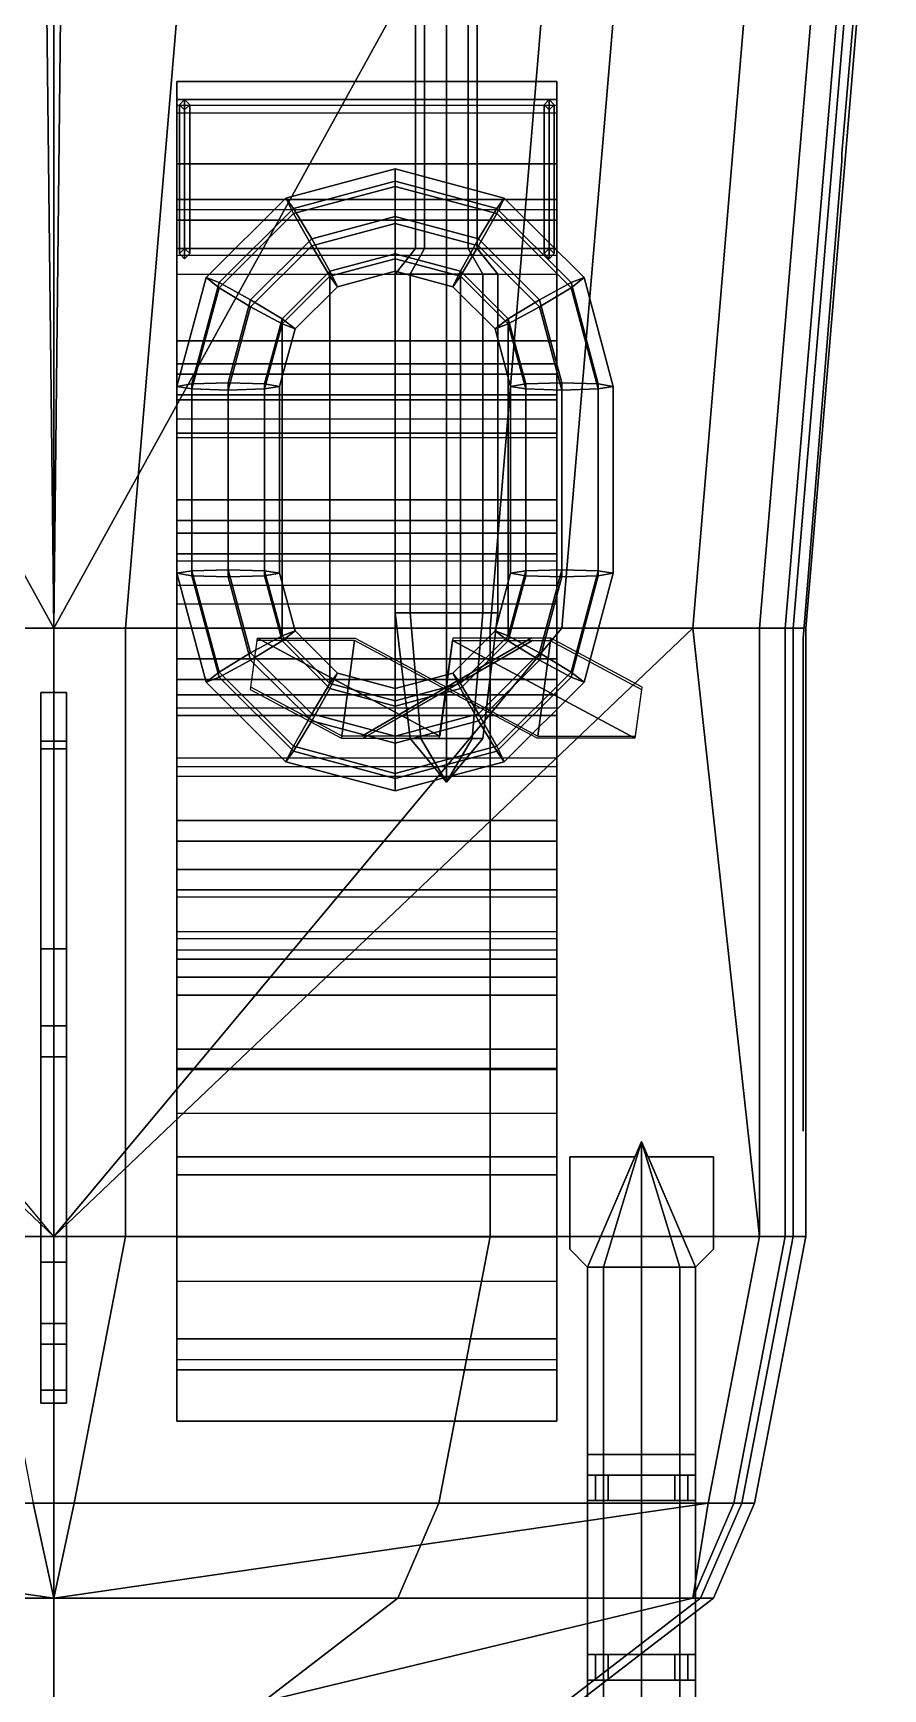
# Model space of a CAD drawing. Header units: millimetres. Extents: x -4.4 to 4.4, y -34.7 to 40.8.
# Drawn here: x -0.08 to 3.23, y -31.44 to -24.99 of the extents above; entities that cross this region are included whole.
import ezdxf

# ---------------------------------------------------------------- set-up
doc = ezdxf.new("R2010")
doc.units = ezdxf.units.MM
for name, color, linetype in [('boats', 1, 'Continuous'), ('prop', 1, 'Continuous'), ('railings', 6, 'Continuous'), ('superstructure', 3, 'Continuous')]:
    doc.layers.add(name, color=color, linetype=linetype)

msp = doc.modelspace()

# ---------------------------------------------------------------- linework, layer by layer
for points in [[(1.41, -18.23, -1.7), (1.4451, -16.61, -1.7849), (1.4451, -25.83, -1.7849), (1.41, -25.83, -1.7)], [(1.4451, -16.61, -1.7849), (1.53, -16.92, -1.82), (1.53, -25.83, -1.82), (1.4451, -25.83, -1.7849)], [(1.53, -16.92, -1.82), (1.6149, -16.61, -1.7849), (1.6149, -25.83, -1.7849), (1.53, -25.83, -1.82)], [(1.6149, -16.61, -1.7849), (1.65, -18.23, -1.7), (1.65, -25.83, -1.7), (1.6149, -25.83, -1.7849)], [(1.4451, -20.51, -1.6151), (1.41, -18.23, -1.7), (1.41, -25.83, -1.7), (1.4451, -25.83, -1.6151)], [(1.65, -18.23, -1.7), (1.6149, -20.51, -1.6151), (1.6149, -25.83, -1.6151), (1.65, -25.83, -1.7)], [(1.53, -21.55, -1.58), (1.4451, -20.51, -1.6151), (1.4451, -25.83, -1.6151), (1.53, -25.83, -1.58)], [(1.6149, -20.51, -1.6151), (1.53, -21.55, -1.58), (1.53, -25.83, -1.58), (1.6149, -25.83, -1.6151)], [(-2.21, -24.57, -1.04), (-1.51, -24.57, -1.17), (0, -27.31, -1.1381), (-1.98, -27.31, -1.04)], [(-1.51, -24.57, -1.17), (-0.03, -24.57, -1.85), (0, -27.31, -1.1381)], [(-0.28, -27.31, 2.2), (0.28, -27.31, 2.2), (0.51, -24.57, 2.2), (-0.51, -24.57, 2.2)], [(-0.03, -24.57, -1.85), (0, -24.57, -1.8622), (0, -27.31, -1.1381)], [(1.98, -27.31, -1.04), (0, -27.31, -1.1381), (1.51, -24.57, -1.17), (2.21, -24.57, -1.04)], [(0, -24.57, -1.8622), (0.03, -24.57, -1.85), (0, -27.31, -1.1381)], [(0.03, -24.57, -1.85), (1.51, -24.57, -1.17), (0, -27.31, -1.1381)], [(0.28, -27.31, 2.2), (1.7, -27.31, 2.14), (1.93, -24.57, 2.14), (0.51, -24.57, 2.2)], [(1.7, -27.31, 2.14), (2.88, -27.31, 2.07), (3.11, -24.57, 2.07), (1.93, -24.57, 2.14)], [(2.49, -27.31, -0.49), (1.98, -27.31, -1.04), (2.21, -24.57, -1.04), (2.72, -24.57, -0.49)], [(2.75, -27.31, 0.01), (2.49, -27.31, -0.49), (2.72, -24.57, -0.49), (2.98, -24.57, 0.01)], [(2.85, -27.31, 0.41), (2.75, -27.31, 0.01), (2.98, -24.57, 0.01), (3.08, -24.57, 0.41)], [(2.93, -27.31, 1.13), (2.85, -27.31, 0.41), (3.08, -24.57, 0.41), (3.16, -24.57, 1.13)], [(2.88, -27.31, 2.07), (2.93, -27.31, 1.13), (3.16, -24.57, 1.13), (3.11, -24.57, 2.07)], [(1.4451, -25.83, -1.6151), (1.41, -25.83, -1.7), (1.33, -25.93, -1.7), (1.3886, -25.93, -1.5586)], [(1.41, -25.83, -1.7), (1.4451, -25.83, -1.7849), (1.3886, -25.93, -1.8414), (1.33, -25.93, -1.7)], [(1.53, -25.83, -1.58), (1.4451, -25.83, -1.6151), (1.3886, -25.93, -1.5586), (1.53, -25.93, -1.5)], [(1.4451, -25.83, -1.7849), (1.53, -25.83, -1.82), (1.53, -25.93, -1.9), (1.3886, -25.93, -1.8414)], [(1.6149, -25.83, -1.6151), (1.53, -25.83, -1.58), (1.53, -25.93, -1.5), (1.6714, -25.93, -1.5586)], [(1.53, -25.83, -1.82), (1.6149, -25.83, -1.7849), (1.6714, -25.93, -1.8414), (1.53, -25.93, -1.9)], [(1.65, -25.83, -1.7), (1.6149, -25.83, -1.6151), (1.6714, -25.93, -1.5586), (1.73, -25.93, -1.7)], [(1.6149, -25.83, -1.7849), (1.65, -25.83, -1.7), (1.73, -25.93, -1.7), (1.6714, -25.93, -1.8414)], [(1.3886, -25.93, -1.5586), (1.33, -25.93, -1.7), (1.33, -27.25, -1.7), (1.3886, -27.25, -1.5586)], [(1.33, -25.93, -1.7), (1.3886, -25.93, -1.8414), (1.3886, -27.25, -1.8414), (1.33, -27.25, -1.7)], [(1.53, -25.93, -1.5), (1.3886, -25.93, -1.5586), (1.3886, -27.25, -1.5586), (1.53, -27.25, -1.5)], [(1.3886, -25.93, -1.8414), (1.53, -25.93, -1.9), (1.53, -27.25, -1.9), (1.3886, -27.25, -1.8414)], [(1.6714, -25.93, -1.5586), (1.53, -25.93, -1.5), (1.53, -27.25, -1.5), (1.6714, -27.25, -1.5586)], [(1.53, -25.93, -1.9), (1.6714, -25.93, -1.8414), (1.6714, -27.25, -1.8414), (1.53, -27.25, -1.9)], [(1.73, -25.93, -1.7), (1.6714, -25.93, -1.5586), (1.6714, -27.25, -1.5586), (1.73, -27.25, -1.7)], [(1.6714, -25.93, -1.8414), (1.73, -25.93, -1.7), (1.73, -27.25, -1.7), (1.6714, -27.25, -1.8414)], [(-2.49, -27.31, -0.49), (0, -29.68, -0.49), (-2.75, -29.68, 0.01)], [(-1.98, -27.31, -1.04), (0, -27.31, -1.1381), (0, -29.68, -0.49)], [(-0.28, -29.68, 2.2), (0.28, -29.68, 2.2), (0.28, -27.31, 2.2), (-0.28, -27.31, 2.2)], [(0, -27.31, -1.1381), (1.98, -27.31, -1.04), (0, -29.68, -0.49)], [(1.98, -27.31, -1.04), (2.49, -27.31, -0.49), (0, -29.68, -0.49)], [(2.75, -29.68, 0.01), (2.75, -29.68, 0.01), (0, -29.68, -0.49), (2.49, -27.31, -0.49)], [(0.28, -29.68, 2.2), (1.7, -29.68, 2.14), (1.7, -27.31, 2.14), (0.28, -27.31, 2.2)], [(1.7, -29.68, 2.14), (2.88, -29.68, 2.07), (2.88, -27.31, 2.07), (1.7, -27.31, 2.14)], [(2.75, -29.68, 0.01), (2.75, -29.68, 0.01), (2.49, -27.31, -0.49), (2.75, -27.31, 0.01)], [(2.85, -29.68, 0.41), (2.75, -29.68, 0.01), (2.75, -27.31, 0.01), (2.85, -27.31, 0.41)], [(2.93, -29.68, 1.13), (2.85, -29.68, 0.41), (2.85, -27.31, 0.41), (2.93, -27.31, 1.13)], [(2.88, -29.68, 2.07), (2.93, -29.68, 1.13), (2.93, -27.31, 1.13), (2.88, -27.31, 2.07)], [(-0.05, -27.78, -1.92), (-0.05, -27.56, -2.99), (-0.05, -27.75, -3.18), (-0.05, -28.86, -1.92)], [(-0.05, -27.75, -3.18), (-0.05, -27.56, -2.99), (0.05, -27.56, -2.99), (0.05, -27.75, -3.18)], [(0.05, -27.78, -1.92), (0.05, -27.56, -2.12), (-0.05, -27.56, -2.12), (-0.05, -27.78, -1.92)], [(-0.05, -27.56, -2.12), (-0.05, -27.56, -2.99), (-0.05, -27.56, -2.99), (-0.05, -27.78, -1.92)], [(0.05, -27.56, -2.12), (0.05, -27.56, -2.99), (-0.05, -27.56, -2.99), (-0.05, -27.56, -2.12)], [(0.05, -27.75, -3.18), (0.05, -27.56, -2.99), (0.05, -27.78, -1.92), (0.05, -28.86, -1.92)], [(0.05, -27.56, -2.99), (0.05, -27.56, -2.99), (0.05, -27.56, -2.12), (0.05, -27.78, -1.92)], [(-0.05, -28.86, -1.92), (-0.05, -27.75, -3.18), (-0.05, -30.02, -3.18), (-0.05, -30.33, -2.84)], [(-0.05, -30.02, -3.18), (-0.05, -27.75, -3.18), (0.05, -27.75, -3.18), (0.05, -30.02, -3.18)], [(0.05, -28.86, -1.92), (0.05, -27.78, -1.92), (-0.05, -27.78, -1.92), (-0.05, -28.86, -1.92)], [(0.05, -30.02, -3.18), (0.05, -27.75, -3.18), (0.05, -28.86, -1.92), (0.05, -30.33, -2.84)], [(-0.05, -28.56, -0.9), (-0.05, -28.56, -1.68), (-0.05, -28.86, -1.68), (-0.05, -28.86, -0.9)], [(0.05, -28.56, -0.9), (0.05, -28.56, -1.68), (-0.05, -28.56, -1.68), (-0.05, -28.56, -0.9)], [(-0.05, -28.86, -1.68), (-0.05, -28.56, -1.68), (0.05, -28.56, -1.68), (0.05, -28.86, -1.68)], [(0.05, -28.98, -0.9), (0.05, -28.56, -0.9), (-0.05, -28.56, -0.9), (-0.05, -28.98, -0.9)], [(0.05, -28.86, -1.68), (0.05, -28.56, -1.68), (0.05, -28.56, -0.9), (0.05, -28.86, -0.9)], [(0.05, -28.86, -1.68), (0.05, -28.86, -1.92), (-0.05, -28.86, -1.92), (-0.05, -28.86, -1.68)], [(-0.05, -28.86, -0.9), (-0.05, -28.86, -1.92), (-0.05, -30.33, -2.84), (-0.05, -30.28, -0.9)], [(0.05, -30.33, -2.84), (0.05, -28.86, -1.92), (0.05, -28.86, -0.9), (0.05, -30.28, -0.9)], [(-0.05, -29.78, -0.65), (-0.05, -28.98, -0.9), (-0.05, -30.28, -0.9), (-0.05, -30.1, -0.65)], [(0.05, -29.78, -0.65), (0.05, -28.98, -0.9), (-0.05, -28.98, -0.9), (-0.05, -29.78, -0.65)], [(0.05, -30.28, -0.9), (0.05, -28.98, -0.9), (0.05, -29.78, -0.65), (0.05, -30.1, -0.65)], [(2.08, -29.8, 2.99), (2.1415, -29.8, 3.1385), (2.29, -29.31, 2.99)], [(2.1415, -29.8, 2.8415), (2.08, -29.8, 2.99), (2.29, -29.31, 2.99)], [(2.1415, -29.8, 3.1385), (2.29, -29.8, 3.2), (2.29, -29.31, 2.99)], [(2.29, -29.8, 2.78), (2.1415, -29.8, 2.8415), (2.29, -29.31, 2.99)], [(2.29, -29.8, 3.2), (2.4385, -29.8, 3.1385), (2.29, -29.31, 2.99)], [(2.4385, -29.8, 3.1385), (2.5, -29.8, 2.99), (2.29, -29.31, 2.99)], [(2.5, -29.8, 2.99), (2.4385, -29.8, 2.8415), (2.29, -29.31, 2.99)], [(2.4385, -29.8, 2.8415), (2.29, -29.8, 2.78), (2.29, -29.31, 2.99)], [(2.08, -29.8, 2.99), (2.2643, -29.37, 2.99), (2.01, -29.37, 2.99), (2.01, -29.73, 2.99)], [(2.01, -29.73, 2.99), (2.01, -29.37, 2.99), (2.2643, -29.37, 2.99), (2.08, -29.8, 2.99)], [(2.29, -29.73, 3.27), (2.29, -29.37, 3.27), (2.29, -29.37, 3.0157), (2.29, -29.8, 3.2)], [(2.29, -29.8, 3.2), (2.29, -29.37, 3.0157), (2.29, -29.37, 3.27), (2.29, -29.73, 3.27)], [(2.29, -29.8, 2.78), (2.29, -29.37, 2.9643), (2.29, -29.37, 2.71), (2.29, -29.73, 2.71)], [(2.29, -29.73, 2.71), (2.29, -29.37, 2.71), (2.29, -29.37, 2.9643), (2.29, -29.8, 2.78)], [(2.5, -29.8, 2.99), (2.3157, -29.37, 2.99), (2.57, -29.37, 2.99), (2.57, -29.73, 2.99)], [(2.57, -29.73, 2.99), (2.57, -29.37, 2.99), (2.3157, -29.37, 2.99), (2.5, -29.8, 2.99)], [(-2.75, -29.68, 0.01), (0, -29.68, -0.49), (0, -30.72, -0.21), (-2.55, -30.72, 0.01)], [(-0.08, -30.72, 2.2), (0.08, -30.72, 2.2), (0.28, -29.68, 2.2), (-0.28, -29.68, 2.2)], [(2.55, -30.72, 0.01), (0, -30.72, -0.21), (0, -29.68, -0.49), (2.75, -29.68, 0.01)], [(0.08, -30.72, 2.2), (1.5, -30.72, 2.14), (1.7, -29.68, 2.14), (0.28, -29.68, 2.2)], [(1.5, -30.72, 2.14), (2.68, -30.72, 2.07), (2.88, -29.68, 2.07), (1.7, -29.68, 2.14)], [(2.65, -30.72, 0.41), (2.55, -30.72, 0.01), (2.75, -29.68, 0.01), (2.85, -29.68, 0.41)], [(2.73, -30.72, 1.13), (2.65, -30.72, 0.41), (2.85, -29.68, 0.41), (2.93, -29.68, 1.13)], [(2.68, -30.72, 2.07), (2.73, -30.72, 1.13), (2.93, -29.68, 1.13), (2.88, -29.68, 2.07)], [(0.05, -30.1, -0.65), (0.05, -29.78, -0.65), (-0.05, -29.78, -0.65), (-0.05, -30.1, -0.65)], [(2.08, -31.53, 2.99), (2.1415, -31.53, 3.1385), (2.1415, -29.8, 3.1385), (2.08, -29.8, 2.99)], [(2.1415, -31.53, 2.8415), (2.08, -31.53, 2.99), (2.08, -29.8, 2.99), (2.1415, -29.8, 2.8415)], [(2.1415, -31.53, 3.1385), (2.29, -31.53, 3.2), (2.29, -29.8, 3.2), (2.1415, -29.8, 3.1385)], [(2.29, -31.53, 2.78), (2.1415, -31.53, 2.8415), (2.1415, -29.8, 2.8415), (2.29, -29.8, 2.78)], [(2.29, -31.53, 3.2), (2.4385, -31.53, 3.1385), (2.4385, -29.8, 3.1385), (2.29, -29.8, 3.2)], [(2.4385, -31.53, 2.8415), (2.29, -31.53, 2.78), (2.29, -29.8, 2.78), (2.4385, -29.8, 2.8415)], [(2.4385, -31.53, 3.1385), (2.5, -31.53, 2.99), (2.5, -29.8, 2.99), (2.4385, -29.8, 3.1385)], [(2.5, -31.53, 2.99), (2.4385, -31.53, 2.8415), (2.4385, -29.8, 2.8415), (2.5, -29.8, 2.99)], [(-0.05, -30.33, -2.84), (-0.05, -30.02, -3.18), (0.05, -30.02, -3.18), (0.05, -30.33, -2.84)], [(-0.05, -30.1, -0.65), (-0.05, -30.28, -0.9), (0.05, -30.28, -0.9), (0.05, -30.1, -0.65)], [(-0.05, -30.28, -0.9), (-0.05, -30.33, -2.84), (0.05, -30.33, -2.84), (0.05, -30.28, -0.9)], [(2.08, -30.53, 2.44), (2.08, -31.31, 2.44), (2.5, -31.31, 2.44), (2.5, -30.53, 2.44)], [(2.5, -31.41, 2.14), (2.08, -31.41, 2.14), (2.08, -30.53, 2.14), (2.5, -30.53, 2.14)], [(2.08, -30.53, 2.14), (2.08, -31.41, 2.14), (2.08, -31.41, 2.44), (2.08, -30.53, 2.44)], [(2.5, -30.53, 2.14), (2.08, -30.53, 2.14), (2.08, -30.53, 2.44), (2.5, -30.53, 2.44)], [(2.5, -30.53, 2.44), (2.5, -31.41, 2.44), (2.5, -31.41, 2.14), (2.5, -30.53, 2.14)], [(2.08, -30.61, 2.44), (2.08, -30.71, 2.44), (2.08, -30.71, 2.9), (2.08, -30.61, 2.9)], [(2.11, -30.71, 2.9), (2.11, -30.61, 2.9), (2.08, -30.61, 2.9), (2.08, -30.71, 2.9)], [(2.16, -30.61, 2.8), (2.29, -30.61, 2.78), (2.29, -30.61, 2.74), (2.08, -30.61, 2.74)], [(2.5, -30.61, 2.44), (2.08, -30.61, 2.44), (2.08, -30.61, 2.74), (2.5, -30.61, 2.74)], [(2.11, -30.61, 2.9), (2.16, -30.61, 2.8), (2.08, -30.61, 2.74), (2.08, -30.61, 2.9)], [(2.16, -30.71, 2.8), (2.16, -30.61, 2.8), (2.11, -30.61, 2.9), (2.11, -30.71, 2.9)], [(2.29, -30.71, 2.78), (2.29, -30.61, 2.78), (2.16, -30.61, 2.8), (2.16, -30.71, 2.8)], [(2.29, -30.61, 2.78), (2.29, -30.71, 2.78), (2.42, -30.71, 2.8), (2.42, -30.61, 2.8)], [(2.5, -30.61, 2.74), (2.29, -30.61, 2.74), (2.29, -30.61, 2.78), (2.42, -30.61, 2.8)], [(2.42, -30.61, 2.8), (2.42, -30.71, 2.8), (2.47, -30.71, 2.9), (2.47, -30.61, 2.9)], [(2.5, -30.61, 2.9), (2.5, -30.61, 2.74), (2.42, -30.61, 2.8), (2.47, -30.61, 2.9)], [(2.47, -30.61, 2.9), (2.47, -30.71, 2.9), (2.5, -30.71, 2.9), (2.5, -30.61, 2.9)], [(2.5, -30.61, 2.9), (2.5, -30.71, 2.9), (2.5, -30.71, 2.44), (2.5, -30.61, 2.44)], [(2.08, -30.71, 2.74), (2.29, -30.71, 2.74), (2.29, -30.71, 2.78), (2.16, -30.71, 2.8)], [(2.5, -30.71, 2.74), (2.08, -30.71, 2.74), (2.08, -30.71, 2.44), (2.5, -30.71, 2.44)], [(2.08, -30.71, 2.9), (2.08, -30.71, 2.74), (2.16, -30.71, 2.8), (2.11, -30.71, 2.9)], [(2.42, -30.71, 2.8), (2.29, -30.71, 2.78), (2.29, -30.71, 2.74), (2.5, -30.71, 2.74)], [(2.47, -30.71, 2.9), (2.42, -30.71, 2.8), (2.5, -30.71, 2.74), (2.5, -30.71, 2.9)], [(-2.49, -31.09, 0.41), (-2.55, -30.72, 0.01), (0, -31.09, 0.01), (0, -31.69, 0.45)], [(-2.55, -30.72, 0.01), (0, -30.72, -0.21), (0, -31.09, 0.01)], [(-0.08, -30.72, 2.2), (-1.5, -30.72, 2.14), (-1.34, -31.09, 2.14), (0, -31.09, 2.1966)], [(0, -31.09, 2.1966), (0, -31.09, 2.1966), (0.08, -30.72, 2.2), (-0.08, -30.72, 2.2)], [(0, -31.09, 2.1966), (1.34, -31.09, 2.14), (1.5, -30.72, 2.14), (0.08, -30.72, 2.2)], [(0, -31.69, 0.45), (0, -31.09, 0.01), (2.55, -30.72, 0.01), (2.49, -31.09, 0.41)], [(0, -30.72, -0.21), (2.55, -30.72, 0.01), (0, -31.09, 0.01)], [(1.34, -31.09, 2.14), (2.52, -31.09, 2.07), (2.68, -30.72, 2.07), (1.5, -30.72, 2.14)], [(2.57, -31.09, 1.13), (2.49, -31.09, 0.41), (2.65, -30.72, 0.41), (2.73, -30.72, 1.13)], [(2.49, -31.09, 0.41), (2.49, -31.09, 0.41), (2.55, -30.72, 0.01), (2.65, -30.72, 0.41)], [(2.52, -31.09, 2.07), (2.57, -31.09, 1.13), (2.73, -30.72, 1.13), (2.68, -30.72, 2.07)], [(-2.57, -31.09, 1.13), (-2.49, -31.09, 0.41), (0, -31.69, 0.45), (-1.79, -31.69, 1.17)], [(0, -31.09, 2.1966), (-1.34, -31.09, 2.14), (-0.56, -31.69, 2.18), (0, -31.69, 2.2037)], [(0, -31.69, 2.2037), (0.56, -31.69, 2.18), (1.34, -31.09, 2.14), (0, -31.09, 2.1966)], [(1.79, -31.69, 1.17), (0, -31.69, 0.45), (2.49, -31.09, 0.41), (2.57, -31.09, 1.13)], [(0.56, -31.69, 2.18), (1.74, -31.69, 2.11), (2.52, -31.09, 2.07), (1.34, -31.09, 2.14)], [(1.74, -31.69, 2.11), (1.79, -31.69, 1.17), (2.57, -31.09, 1.13), (2.52, -31.09, 2.07)], [(2.08, -31.31, 2.44), (2.08, -31.41, 2.44), (2.08, -31.41, 2.9), (2.08, -31.31, 2.9)], [(2.11, -31.41, 2.9), (2.11, -31.31, 2.9), (2.08, -31.31, 2.9), (2.08, -31.41, 2.9)], [(2.16, -31.31, 2.8), (2.29, -31.31, 2.78), (2.29, -31.31, 2.74), (2.08, -31.31, 2.74)], [(2.5, -31.31, 2.44), (2.08, -31.31, 2.44), (2.08, -31.31, 2.74), (2.5, -31.31, 2.74)], [(2.11, -31.31, 2.9), (2.16, -31.31, 2.8), (2.08, -31.31, 2.74), (2.08, -31.31, 2.9)], [(2.16, -31.41, 2.8), (2.16, -31.31, 2.8), (2.11, -31.31, 2.9), (2.11, -31.41, 2.9)], [(2.29, -31.41, 2.78), (2.29, -31.31, 2.78), (2.16, -31.31, 2.8), (2.16, -31.41, 2.8)], [(2.5, -31.31, 2.74), (2.29, -31.31, 2.74), (2.29, -31.31, 2.78), (2.42, -31.31, 2.8)], [(2.29, -31.31, 2.78), (2.29, -31.41, 2.78), (2.42, -31.41, 2.8), (2.42, -31.31, 2.8)], [(2.5, -31.31, 2.9), (2.5, -31.31, 2.74), (2.42, -31.31, 2.8), (2.47, -31.31, 2.9)], [(2.42, -31.31, 2.8), (2.42, -31.41, 2.8), (2.47, -31.41, 2.9), (2.47, -31.31, 2.9)], [(2.47, -31.31, 2.9), (2.47, -31.41, 2.9), (2.5, -31.41, 2.9), (2.5, -31.31, 2.9)], [(2.5, -31.31, 2.9), (2.5, -31.41, 2.9), (2.5, -31.41, 2.44), (2.5, -31.31, 2.44)], [(2.08, -31.41, 2.74), (2.29, -31.41, 2.74), (2.29, -31.41, 2.78), (2.16, -31.41, 2.8)], [(2.5, -31.41, 2.74), (2.08, -31.41, 2.74), (2.08, -31.41, 2.44), (2.5, -31.41, 2.44)], [(2.5, -31.41, 2.44), (2.08, -31.41, 2.44), (2.08, -31.41, 2.14), (2.5, -31.41, 2.14)], [(2.08, -31.41, 2.9), (2.08, -31.41, 2.74), (2.16, -31.41, 2.8), (2.11, -31.41, 2.9)], [(2.42, -31.41, 2.8), (2.29, -31.41, 2.78), (2.29, -31.41, 2.74), (2.5, -31.41, 2.74)], [(2.47, -31.41, 2.9), (2.42, -31.41, 2.8), (2.5, -31.41, 2.74), (2.5, -31.41, 2.9)]]:
    msp.add_3dface(points)
at = {"layer": 'boats'}
for points in [[(0.905, -25.6336, 4.5821), (0.9343, -25.6941, 4.7196), (1.33, -25.5883, 4.727), (1.33, -25.52, 4.59)], [(0.9343, -25.6743, 4.4374), (0.905, -25.6336, 4.5821), (1.33, -25.52, 4.59), (1.33, -25.5686, 4.4448)], [(1.33, -25.52, 4.59), (1.33, -25.5883, 4.727), (1.7257, -25.6941, 4.7196), (1.755, -25.6336, 4.5821)], [(1.33, -25.5686, 4.4448), (1.33, -25.52, 4.59), (1.755, -25.6336, 4.5821), (1.7257, -25.6743, 4.4374)], [(1.005, -25.7924, 4.3705), (0.9343, -25.6743, 4.4374), (1.33, -25.5686, 4.4448), (1.33, -25.7056, 4.3765)], [(0.9343, -25.6941, 4.7196), (1.005, -25.8203, 4.7695), (1.33, -25.7335, 4.7756), (1.33, -25.5883, 4.727)], [(1.33, -25.7056, 4.3765), (1.33, -25.5686, 4.4448), (1.7257, -25.6743, 4.4374), (1.655, -25.7924, 4.3705)], [(1.33, -25.5883, 4.727), (1.33, -25.7335, 4.7756), (1.655, -25.8203, 4.7695), (1.7257, -25.6941, 4.7196)], [(0.6446, -25.9633, 4.4172), (0.5939, -25.944, 4.5604), (0.905, -25.6336, 4.5821), (0.9343, -25.6743, 4.4374)], [(0.5939, -25.944, 4.5604), (0.6446, -25.983, 4.6994), (0.9343, -25.6941, 4.7196), (0.905, -25.6336, 4.5821)], [(0.7671, -26.0298, 4.3539), (0.6446, -25.9633, 4.4172), (0.9343, -25.6743, 4.4374), (1.005, -25.7924, 4.3705)], [(1.655, -25.7924, 4.3705), (1.7257, -25.6743, 4.4374), (2.0154, -25.9633, 4.4172), (1.8929, -26.0298, 4.3539)], [(1.755, -25.6336, 4.5821), (1.7257, -25.6941, 4.7196), (2.0154, -25.983, 4.6994), (2.0661, -25.944, 4.5604)], [(1.7257, -25.6743, 4.4374), (1.755, -25.6336, 4.5821), (2.0661, -25.944, 4.5604), (2.0154, -25.9633, 4.4172)], [(0.6446, -25.983, 4.6994), (0.7671, -26.0577, 4.7529), (1.005, -25.8203, 4.7695), (0.9343, -25.6941, 4.7196)], [(1.0757, -25.9187, 4.4204), (1.005, -25.7924, 4.3705), (1.33, -25.7056, 4.3765), (1.33, -25.8507, 4.4251)], [(1.005, -25.8203, 4.7695), (1.0757, -25.9384, 4.7025), (1.33, -25.8705, 4.7073), (1.33, -25.7335, 4.7756)], [(1.33, -25.8507, 4.4251), (1.33, -25.7056, 4.3765), (1.655, -25.7924, 4.3705), (1.5843, -25.9187, 4.4204)], [(1.33, -25.7335, 4.7756), (1.33, -25.8705, 4.7073), (1.5843, -25.9384, 4.7025), (1.655, -25.8203, 4.7695)], [(1.7257, -25.6941, 4.7196), (1.655, -25.8203, 4.7695), (1.8929, -26.0577, 4.7529), (2.0154, -25.983, 4.6994)], [(0.8896, -26.1044, 4.4074), (0.7671, -26.0298, 4.3539), (1.005, -25.7924, 4.3705), (1.0757, -25.9187, 4.4204)], [(1.5843, -25.9187, 4.4204), (1.655, -25.7924, 4.3705), (1.8929, -26.0298, 4.3539), (1.7704, -26.1044, 4.4074)], [(0.7671, -26.0577, 4.7529), (0.8896, -26.1241, 4.6895), (1.0757, -25.9384, 4.7025), (1.005, -25.8203, 4.7695)], [(1.105, -25.9792, 4.5579), (1.0757, -25.9187, 4.4204), (1.33, -25.8507, 4.4251), (1.33, -25.919, 4.5621)], [(1.33, -25.8507, 4.4251), (1.0757, -25.9187, 4.4204), (1.0757, -27.5257, 4.308), (1.33, -27.5936, 4.3032)], [(1.0757, -25.9384, 4.7025), (1.105, -25.9792, 4.5579), (1.33, -25.919, 4.5621), (1.33, -25.8705, 4.7073)], [(1.33, -25.919, 4.5621), (1.33, -25.8507, 4.4251), (1.5843, -25.9187, 4.4204), (1.555, -25.9792, 4.5579)], [(1.5843, -25.9187, 4.4204), (1.33, -25.8507, 4.4251), (1.33, -27.5936, 4.3032), (1.5843, -27.5257, 4.308)], [(1.33, -25.8705, 4.7073), (1.33, -25.919, 4.5621), (1.555, -25.9792, 4.5579), (1.5843, -25.9384, 4.7025)], [(1.655, -25.8203, 4.7695), (1.5843, -25.9384, 4.7025), (1.7704, -26.1241, 4.6895), (1.8929, -26.0577, 4.7529)], [(0.9403, -26.1435, 4.5464), (0.8896, -26.1044, 4.4074), (1.0757, -25.9187, 4.4204), (1.105, -25.9792, 4.5579)], [(1.0757, -25.9187, 4.4204), (0.8896, -26.1044, 4.4074), (0.8896, -27.34, 4.321), (1.0757, -27.5257, 4.308)], [(0.8896, -26.1241, 4.6895), (0.9403, -26.1435, 4.5464), (1.105, -25.9792, 4.5579), (1.0757, -25.9384, 4.7025)], [(1.555, -25.9792, 4.5579), (1.5843, -25.9187, 4.4204), (1.7704, -26.1044, 4.4074), (1.7197, -26.1435, 4.5464)], [(1.5843, -25.9384, 4.7025), (1.555, -25.9792, 4.5579), (1.7197, -26.1435, 4.5464), (1.7704, -26.1241, 4.6895)], [(1.7704, -26.1044, 4.4074), (1.5843, -25.9187, 4.4204), (1.5843, -27.5257, 4.308), (1.7704, -27.34, 4.321)], [(0.5386, -26.3581, 4.3896), (0.48, -26.3679, 4.5307), (0.5939, -25.944, 4.5604), (0.6446, -25.9633, 4.4172)], [(0.48, -26.3679, 4.5307), (0.5386, -26.3778, 4.6718), (0.6446, -25.983, 4.6994), (0.5939, -25.944, 4.5604)], [(0.68, -26.354, 4.3312), (0.5386, -26.3581, 4.3896), (0.6446, -25.9633, 4.4172), (0.7671, -26.0298, 4.3539)], [(0.5386, -26.3778, 4.6718), (0.68, -26.3819, 4.7302), (0.7671, -26.0577, 4.7529), (0.6446, -25.983, 4.6994)], [(1.8929, -26.0298, 4.3539), (2.0154, -25.9633, 4.4172), (2.1214, -26.3581, 4.3896), (1.98, -26.354, 4.3312)], [(2.0154, -25.983, 4.6994), (1.8929, -26.0577, 4.7529), (1.98, -26.3819, 4.7302), (2.1214, -26.3778, 4.6718)], [(2.0661, -25.944, 4.5604), (2.0154, -25.983, 4.6994), (2.1214, -26.3778, 4.6718), (2.18, -26.3679, 4.5307)], [(2.0154, -25.9633, 4.4172), (2.0661, -25.944, 4.5604), (2.18, -26.3679, 4.5307), (2.1214, -26.3581, 4.3896)], [(0.8214, -26.3581, 4.3896), (0.68, -26.354, 4.3312), (0.7671, -26.0298, 4.3539), (0.8896, -26.1044, 4.4074)], [(0.68, -26.3819, 4.7302), (0.8214, -26.3778, 4.6718), (0.8896, -26.1241, 4.6895), (0.7671, -26.0577, 4.7529)], [(1.7704, -26.1044, 4.4074), (1.8929, -26.0298, 4.3539), (1.98, -26.354, 4.3312), (1.8386, -26.3581, 4.3896)], [(1.8929, -26.0577, 4.7529), (1.7704, -26.1241, 4.6895), (1.8386, -26.3778, 4.6718), (1.98, -26.3819, 4.7302)], [(0.88, -26.3679, 4.5307), (0.8214, -26.3581, 4.3896), (0.8896, -26.1044, 4.4074), (0.9403, -26.1435, 4.5464)], [(0.8896, -26.1044, 4.4074), (0.8214, -26.3581, 4.3896), (0.8214, -27.0863, 4.3387), (0.8896, -27.34, 4.321)], [(0.8214, -26.3778, 4.6718), (0.88, -26.3679, 4.5307), (0.9403, -26.1435, 4.5464), (0.8896, -26.1241, 4.6895)], [(1.7197, -26.1435, 4.5464), (1.7704, -26.1044, 4.4074), (1.8386, -26.3581, 4.3896), (1.78, -26.3679, 4.5307)], [(1.7704, -26.1241, 4.6895), (1.7197, -26.1435, 4.5464), (1.78, -26.3679, 4.5307), (1.8386, -26.3778, 4.6718)], [(1.8386, -26.3581, 4.3896), (1.7704, -26.1044, 4.4074), (1.7704, -27.34, 4.321), (1.8386, -27.0863, 4.3387)], [(0.48, -26.3679, 4.5307), (0.5386, -26.3581, 4.3896), (0.5386, -27.0863, 4.3387), (0.48, -27.0962, 4.4798)], [(0.5386, -26.3778, 4.6718), (0.48, -26.3679, 4.5307), (0.48, -27.0962, 4.4798), (0.5386, -27.106, 4.6209)], [(0.5386, -26.3581, 4.3896), (0.68, -26.354, 4.3312), (0.68, -27.0822, 4.2803), (0.5386, -27.0863, 4.3387)], [(0.68, -26.3819, 4.7302), (0.5386, -26.3778, 4.6718), (0.5386, -27.106, 4.6209), (0.68, -27.1101, 4.6793)], [(0.68, -26.354, 4.3312), (0.8214, -26.3581, 4.3896), (0.8214, -27.0863, 4.3387), (0.68, -27.0822, 4.2803)], [(0.8214, -26.3778, 4.6718), (0.68, -26.3819, 4.7302), (0.68, -27.1101, 4.6793), (0.8214, -27.106, 4.6209)], [(0.8214, -26.3581, 4.3896), (0.88, -26.3679, 4.5307), (0.88, -27.0962, 4.4798), (0.8214, -27.0863, 4.3387)], [(0.88, -26.3679, 4.5307), (0.8214, -26.3778, 4.6718), (0.8214, -27.106, 4.6209), (0.88, -27.0962, 4.4798)], [(1.78, -26.3679, 4.5307), (1.8386, -26.3581, 4.3896), (1.8386, -27.0863, 4.3387), (1.78, -27.0962, 4.4798)], [(1.8386, -26.3778, 4.6718), (1.78, -26.3679, 4.5307), (1.78, -27.0962, 4.4798), (1.8386, -27.106, 4.6209)], [(1.8386, -26.3581, 4.3896), (1.98, -26.354, 4.3312), (1.98, -27.0822, 4.2803), (1.8386, -27.0863, 4.3387)], [(1.98, -26.3819, 4.7302), (1.8386, -26.3778, 4.6718), (1.8386, -27.106, 4.6209), (1.98, -27.1101, 4.6793)], [(1.98, -26.354, 4.3312), (2.1214, -26.3581, 4.3896), (2.1214, -27.0863, 4.3387), (1.98, -27.0822, 4.2803)], [(2.1214, -26.3778, 4.6718), (1.98, -26.3819, 4.7302), (1.98, -27.1101, 4.6793), (2.1214, -27.106, 4.6209)], [(2.1214, -26.3581, 4.3896), (2.18, -26.3679, 4.5307), (2.18, -27.0962, 4.4798), (2.1214, -27.0863, 4.3387)], [(2.18, -26.3679, 4.5307), (2.1214, -26.3778, 4.6718), (2.1214, -27.106, 4.6209), (2.18, -27.0962, 4.4798)], [(0.6446, -27.481, 4.3111), (0.5939, -27.5201, 4.4501), (0.48, -27.0962, 4.4798), (0.5386, -27.0863, 4.3387)], [(0.5939, -27.5201, 4.4501), (0.6446, -27.5008, 4.5933), (0.5386, -27.106, 4.6209), (0.48, -27.0962, 4.4798)], [(0.7671, -27.4064, 4.2576), (0.6446, -27.481, 4.3111), (0.5386, -27.0863, 4.3387), (0.68, -27.0822, 4.2803)], [(0.8896, -27.34, 4.321), (0.7671, -27.4064, 4.2576), (0.68, -27.0822, 4.2803), (0.8214, -27.0863, 4.3387)], [(0.9403, -27.3206, 4.4641), (0.8896, -27.34, 4.321), (0.8214, -27.0863, 4.3387), (0.88, -27.0962, 4.4798)], [(0.8896, -27.3597, 4.6031), (0.9403, -27.3206, 4.4641), (0.88, -27.0962, 4.4798), (0.8214, -27.106, 4.6209)], [(1.78, -27.0962, 4.4798), (1.8386, -27.0863, 4.3387), (1.7704, -27.34, 4.321), (1.7197, -27.3206, 4.4641)], [(1.8386, -27.106, 4.6209), (1.78, -27.0962, 4.4798), (1.7197, -27.3206, 4.4641), (1.7704, -27.3597, 4.6031)], [(1.8386, -27.0863, 4.3387), (1.98, -27.0822, 4.2803), (1.8929, -27.4064, 4.2576), (1.7704, -27.34, 4.321)], [(1.98, -27.0822, 4.2803), (2.1214, -27.0863, 4.3387), (2.0154, -27.481, 4.3111), (1.8929, -27.4064, 4.2576)], [(2.1214, -27.0863, 4.3387), (2.18, -27.0962, 4.4798), (2.0661, -27.5201, 4.4501), (2.0154, -27.481, 4.3111)], [(2.18, -27.0962, 4.4798), (2.1214, -27.106, 4.6209), (2.0154, -27.5008, 4.5933), (2.0661, -27.5201, 4.4501)], [(0.6446, -27.5008, 4.5933), (0.7671, -27.4343, 4.6566), (0.68, -27.1101, 4.6793), (0.5386, -27.106, 4.6209)], [(0.7671, -27.4343, 4.6566), (0.8896, -27.3597, 4.6031), (0.8214, -27.106, 4.6209), (0.68, -27.1101, 4.6793)], [(1.98, -27.1101, 4.6793), (1.8386, -27.106, 4.6209), (1.7704, -27.3597, 4.6031), (1.8929, -27.4343, 4.6566)], [(2.1214, -27.106, 4.6209), (1.98, -27.1101, 4.6793), (1.8929, -27.4343, 4.6566), (2.0154, -27.5008, 4.5933)], [(1.0757, -27.5257, 4.308), (1.005, -27.6437, 4.241), (0.7671, -27.4064, 4.2576), (0.8896, -27.34, 4.321)], [(1.0757, -27.5454, 4.5901), (1.105, -27.4849, 4.4526), (0.9403, -27.3206, 4.4641), (0.8896, -27.3597, 4.6031)], [(1.105, -27.4849, 4.4526), (1.0757, -27.5257, 4.308), (0.8896, -27.34, 4.321), (0.9403, -27.3206, 4.4641)], [(1.7704, -27.3597, 4.6031), (1.7197, -27.3206, 4.4641), (1.555, -27.4849, 4.4526), (1.5843, -27.5454, 4.5901)], [(1.7197, -27.3206, 4.4641), (1.7704, -27.34, 4.321), (1.5843, -27.5257, 4.308), (1.555, -27.4849, 4.4526)], [(1.7704, -27.34, 4.321), (1.8929, -27.4064, 4.2576), (1.655, -27.6437, 4.241), (1.5843, -27.5257, 4.308)], [(1.005, -27.6437, 4.241), (0.9343, -27.77, 4.2909), (0.6446, -27.481, 4.3111), (0.7671, -27.4064, 4.2576)], [(1.005, -27.6716, 4.64), (1.0757, -27.5454, 4.5901), (0.8896, -27.3597, 4.6031), (0.7671, -27.4343, 4.6566)], [(1.8929, -27.4343, 4.6566), (1.7704, -27.3597, 4.6031), (1.5843, -27.5454, 4.5901), (1.655, -27.6716, 4.64)], [(1.8929, -27.4064, 4.2576), (2.0154, -27.481, 4.3111), (1.7257, -27.77, 4.2909), (1.655, -27.6437, 4.241)], [(0.9343, -27.77, 4.2909), (0.905, -27.8305, 4.4284), (0.5939, -27.5201, 4.4501), (0.6446, -27.481, 4.3111)], [(0.9343, -27.7897, 4.5731), (1.005, -27.6716, 4.64), (0.7671, -27.4343, 4.6566), (0.6446, -27.5008, 4.5933)], [(1.33, -27.6134, 4.5854), (1.33, -27.5451, 4.4484), (1.105, -27.4849, 4.4526), (1.0757, -27.5454, 4.5901)], [(1.33, -27.5451, 4.4484), (1.33, -27.5936, 4.3032), (1.0757, -27.5257, 4.308), (1.105, -27.4849, 4.4526)], [(1.5843, -27.5454, 4.5901), (1.555, -27.4849, 4.4526), (1.33, -27.5451, 4.4484), (1.33, -27.6134, 4.5854)], [(1.555, -27.4849, 4.4526), (1.5843, -27.5257, 4.308), (1.33, -27.5936, 4.3032), (1.33, -27.5451, 4.4484)], [(2.0154, -27.5008, 4.5933), (1.8929, -27.4343, 4.6566), (1.655, -27.6716, 4.64), (1.7257, -27.7897, 4.5731)], [(2.0154, -27.481, 4.3111), (2.0661, -27.5201, 4.4501), (1.755, -27.8305, 4.4284), (1.7257, -27.77, 4.2909)], [(0.905, -27.8305, 4.4284), (0.9343, -27.7897, 4.5731), (0.6446, -27.5008, 4.5933), (0.5939, -27.5201, 4.4501)], [(1.33, -27.5936, 4.3032), (1.33, -27.7306, 4.2349), (1.005, -27.6437, 4.241), (1.0757, -27.5257, 4.308)], [(1.33, -27.7585, 4.634), (1.33, -27.6134, 4.5854), (1.0757, -27.5454, 4.5901), (1.005, -27.6716, 4.64)], [(1.5843, -27.5257, 4.308), (1.655, -27.6437, 4.241), (1.33, -27.7306, 4.2349), (1.33, -27.5936, 4.3032)], [(1.655, -27.6716, 4.64), (1.5843, -27.5454, 4.5901), (1.33, -27.6134, 4.5854), (1.33, -27.7585, 4.634)], [(2.0661, -27.5201, 4.4501), (2.0154, -27.5008, 4.5933), (1.7257, -27.7897, 4.5731), (1.755, -27.8305, 4.4284)], [(1.33, -27.7306, 4.2349), (1.33, -27.8758, 4.2835), (0.9343, -27.77, 4.2909), (1.005, -27.6437, 4.241)], [(1.33, -27.8955, 4.5657), (1.33, -27.7585, 4.634), (1.005, -27.6716, 4.64), (0.9343, -27.7897, 4.5731)], [(1.655, -27.6437, 4.241), (1.7257, -27.77, 4.2909), (1.33, -27.8758, 4.2835), (1.33, -27.7306, 4.2349)], [(1.7257, -27.7897, 4.5731), (1.655, -27.6716, 4.64), (1.33, -27.7585, 4.634), (1.33, -27.8955, 4.5657)], [(1.33, -27.8758, 4.2835), (1.33, -27.9441, 4.4205), (0.905, -27.8305, 4.4284), (0.9343, -27.77, 4.2909)], [(1.33, -27.9441, 4.4205), (1.33, -27.8955, 4.5657), (0.9343, -27.7897, 4.5731), (0.905, -27.8305, 4.4284)], [(1.7257, -27.77, 4.2909), (1.755, -27.8305, 4.4284), (1.33, -27.9441, 4.4205), (1.33, -27.8758, 4.2835)], [(1.755, -27.8305, 4.4284), (1.7257, -27.7897, 4.5731), (1.33, -27.8955, 4.5657), (1.33, -27.9441, 4.4205)]]:
    msp.add_3dface(points, dxfattribs=at)
at = {"layer": 'prop'}
for points in [[(1.43, -27.74, -1.6), (1.3886, -27.25, -1.5586), (1.33, -27.25, -1.7), (1.3886, -27.74, -1.7)], [(1.3886, -27.74, -1.7), (1.33, -27.25, -1.7), (1.3886, -27.25, -1.8414), (1.43, -27.74, -1.8)], [(1.53, -27.74, -1.5586), (1.53, -27.25, -1.5), (1.3886, -27.25, -1.5586), (1.43, -27.74, -1.6)], [(1.43, -27.74, -1.8), (1.3886, -27.25, -1.8414), (1.53, -27.25, -1.9), (1.53, -27.74, -1.8414)], [(1.63, -27.74, -1.6), (1.6714, -27.25, -1.5586), (1.53, -27.25, -1.5), (1.53, -27.74, -1.5586)], [(1.53, -27.74, -1.8414), (1.53, -27.25, -1.9), (1.6714, -27.25, -1.8414), (1.63, -27.74, -1.8)], [(1.6714, -27.74, -1.7), (1.73, -27.25, -1.7), (1.6714, -27.25, -1.5586), (1.63, -27.74, -1.6)], [(1.63, -27.74, -1.8), (1.6714, -27.25, -1.8414), (1.73, -27.25, -1.7), (1.6714, -27.74, -1.7)], [(1.1209, -27.7392, -2.3115), (1.172, -27.3581, -1.5199), (0.7909, -27.3581, -1.7399), (0.7654, -27.5487, -2.1357)], [(0.7934, -27.3495, -1.7442), (1.5045, -27.7305, -2.0958), (1.1234, -27.7305, -2.3158), (0.7679, -27.54, -2.14)], [(1.1745, -27.3495, -1.5242), (1.53, -27.54, -1.7), (1.5045, -27.7305, -2.0958), (0.7934, -27.3495, -1.7442)], [(1.502, -27.7392, -2.0915), (1.5275, -27.5487, -1.6957), (1.172, -27.3581, -1.5199), (1.1209, -27.7392, -2.3115)], [(1.86, -27.3495, -1.48), (1.53, -27.54, -1.7), (1.2, -27.7305, -1.48), (1.86, -27.3495, -1.04)], [(1.86, -27.3495, -1.04), (1.2, -27.7305, -1.48), (1.2, -27.7305, -1.04), (1.53, -27.54, -0.82)], [(1.205, -27.7392, -1.48), (1.535, -27.5487, -1.7), (1.865, -27.3581, -1.48), (1.205, -27.7392, -1.04)], [(1.205, -27.7392, -1.04), (1.865, -27.3581, -1.48), (1.865, -27.3581, -1.04), (1.535, -27.5487, -0.82)], [(1.883, -27.7392, -1.5285), (1.5275, -27.5487, -1.7043), (1.553, -27.3581, -2.1001), (2.2641, -27.7392, -1.7485)], [(1.5555, -27.3495, -2.0958), (1.53, -27.54, -1.7), (1.8855, -27.7305, -1.5242), (1.9366, -27.3495, -2.3158)], [(2.2641, -27.7392, -1.7485), (1.553, -27.3581, -2.1001), (1.9341, -27.3581, -2.3201), (2.2896, -27.5487, -2.1443)], [(1.9366, -27.3495, -2.3158), (1.8855, -27.7305, -1.5242), (2.2666, -27.7305, -1.7442), (2.2921, -27.54, -2.14)], [(1.53, -27.91, -1.7), (1.43, -27.74, -1.6), (1.3886, -27.74, -1.7), (1.53, -27.91, -1.7)], [(1.53, -27.91, -1.7), (1.3886, -27.74, -1.7), (1.43, -27.74, -1.8), (1.53, -27.91, -1.7)], [(1.53, -27.91, -1.7), (1.53, -27.74, -1.5586), (1.43, -27.74, -1.6), (1.53, -27.91, -1.7)], [(1.53, -27.91, -1.7), (1.43, -27.74, -1.8), (1.53, -27.74, -1.8414), (1.53, -27.91, -1.7)], [(1.53, -27.91, -1.7), (1.63, -27.74, -1.6), (1.53, -27.74, -1.5586), (1.53, -27.91, -1.7)], [(1.53, -27.91, -1.7), (1.6714, -27.74, -1.7), (1.63, -27.74, -1.6), (1.53, -27.91, -1.7)], [(1.53, -27.91, -1.7), (1.63, -27.74, -1.8), (1.6714, -27.74, -1.7), (1.53, -27.91, -1.7)], [(1.53, -27.91, -1.7), (1.53, -27.74, -1.8414), (1.63, -27.74, -1.8), (1.53, -27.91, -1.7)]]:
    msp.add_3dface(points, dxfattribs=at)
at = {"layer": 'railings'}
for points in [[(3.23, -23.6, 2.69), (3.23, -23.6, 2.72), (3.07, -25.46, 2.72), (3.07, -25.46, 2.69)], [(3.07, -25.46, 2.69), (3.07, -25.46, 2.72), (3.23, -23.6, 2.72), (3.23, -23.6, 2.69)], [(3.07, -25.46, 3.04), (3.07, -25.46, 3.07), (3.23, -23.6, 3.07), (3.23, -23.6, 3.04)], [(3.23, -23.6, 3.04), (3.23, -23.6, 3.07), (3.07, -25.46, 3.07), (3.07, -25.46, 3.04)], [(3.07, -25.49, 3.07), (3.07, -25.46, 3.07), (3.07, -25.46, 2.07), (3.07, -25.49, 2.07)], [(3.07, -25.49, 2.07), (3.07, -25.46, 2.07), (3.07, -25.46, 3.07), (3.07, -25.49, 3.07)], [(2.92, -27.35, 2.69), (2.92, -27.35, 2.72), (3.07, -25.49, 2.72), (3.07, -25.49, 2.69)], [(3.07, -25.49, 2.69), (3.07, -25.49, 2.72), (2.92, -27.35, 2.72), (2.92, -27.35, 2.69)], [(3.07, -25.49, 3.04), (3.07, -25.49, 3.07), (2.92, -27.35, 3.07), (2.92, -27.35, 3.04)], [(2.92, -27.35, 3.04), (2.92, -27.35, 3.07), (3.07, -25.49, 3.07), (3.07, -25.49, 3.04)], [(2.92, -27.38, 2.07), (2.92, -27.35, 2.07), (2.92, -27.35, 3.07), (2.92, -27.38, 3.07)], [(2.92, -27.38, 3.07), (2.92, -27.35, 3.07), (2.92, -27.35, 2.07), (2.92, -27.38, 2.07)], [(2.92, -27.38, 2.69), (2.92, -27.38, 2.72), (2.92, -29.24, 2.72), (2.92, -29.24, 2.69)], [(2.92, -29.24, 2.69), (2.92, -29.24, 2.72), (2.92, -27.38, 2.72), (2.92, -27.38, 2.69)], [(2.92, -29.24, 3.04), (2.92, -29.24, 3.07), (2.92, -27.38, 3.07), (2.92, -27.38, 3.04)], [(2.92, -27.38, 3.04), (2.92, -27.38, 3.07), (2.92, -29.24, 3.07), (2.92, -29.24, 3.04)], [(2.92, -29.27, 2.07), (2.92, -29.24, 2.07), (2.92, -29.24, 3.07), (2.92, -29.27, 3.07)], [(2.92, -29.27, 3.07), (2.92, -29.24, 3.07), (2.92, -29.24, 2.07), (2.92, -29.27, 2.07)]]:
    msp.add_3dface(points, dxfattribs=at)
at = {"layer": 'superstructure'}
for points in [[(0.48, -25.64, 3.49), (0.48, -25.18, 4.26), (1.96, -25.18, 4.26), (1.96, -25.64, 3.49)], [(1.96, -25.25, 4.26), (1.96, -25.18, 4.26), (0.48, -25.18, 4.26), (0.48, -25.25, 4.26)], [(0.48, -25.25, 4.26), (0.48, -25.18, 4.26), (0.48, -25.64, 3.49), (0.48, -25.72, 3.5)], [(1.96, -25.64, 3.49), (1.96, -25.18, 4.26), (1.96, -25.25, 4.26), (1.96, -25.72, 3.5)], [(1.96, -25.72, 3.5), (1.96, -25.25, 4.26), (0.48, -25.25, 4.26), (0.48, -25.72, 3.5)], [(1.96, -25.5, 4.35), (1.96, -25.2735, 4.222), (0.48, -25.2735, 4.222), (0.48, -25.5, 4.35)], [(0.48, -25.2735, 4.222), (0.48, -25.3016, 4.1766), (0.48, -25.5, 4.29), (0.48, -25.5, 4.35)], [(0.51, -25.83, 2.48), (0.49, -25.85, 2.48), (0.49, -25.27, 4.14), (0.51, -25.25, 4.14)], [(0.49, -25.85, 2.48), (0.51, -25.87, 2.48), (0.51, -25.29, 4.14), (0.49, -25.27, 4.14)], [(0.53, -25.85, 2.48), (0.51, -25.83, 2.48), (0.51, -25.25, 4.14), (0.53, -25.27, 4.14)], [(0.51, -25.87, 2.48), (0.53, -25.85, 2.48), (0.53, -25.27, 4.14), (0.51, -25.29, 4.14)], [(1.93, -25.83, 2.48), (1.91, -25.85, 2.48), (1.91, -25.27, 4.14), (1.93, -25.25, 4.14)], [(1.91, -25.85, 2.48), (1.93, -25.87, 2.48), (1.93, -25.29, 4.14), (1.91, -25.27, 4.14)], [(1.95, -25.85, 2.48), (1.93, -25.83, 2.48), (1.93, -25.25, 4.14), (1.95, -25.27, 4.14)], [(1.93, -25.87, 2.48), (1.95, -25.85, 2.48), (1.95, -25.27, 4.14), (1.93, -25.29, 4.14)], [(1.96, -25.5, 4.29), (1.96, -25.3016, 4.1766), (1.96, -25.2735, 4.222), (1.96, -25.5, 4.35)], [(0.48, -25.5, 4.29), (0.48, -25.3016, 4.1766), (1.96, -25.3016, 4.1766), (1.96, -25.5, 4.29)], [(0.48, -28.6, 4.12), (0.48, -25.5, 4.29), (1.96, -25.5, 4.29), (1.96, -28.6, 4.12)], [(1.96, -28.6, 4.19), (1.96, -25.5, 4.35), (0.48, -25.5, 4.35), (0.48, -28.6, 4.19)], [(1.96, -25.5, 4.35), (1.96, -25.5, 4.29), (0.48, -25.5, 4.29), (0.48, -25.5, 4.35)], [(0.48, -25.5, 4.35), (0.48, -25.5, 4.29), (1.96, -25.5, 4.29), (1.96, -25.5, 4.35)], [(0.48, -25.5, 4.35), (0.48, -25.5, 4.29), (0.48, -28.6, 4.12), (0.48, -28.6, 4.19)], [(1.96, -28.6, 4.12), (1.96, -25.5, 4.29), (1.96, -25.5, 4.35), (1.96, -28.6, 4.19)], [(0.48, -26.19, 2.94), (0.48, -25.64, 3.49), (1.96, -25.64, 3.49), (1.96, -26.19, 2.94)], [(0.48, -25.72, 3.5), (0.48, -25.64, 3.49), (0.48, -26.19, 2.94), (0.48, -26.28, 2.98)], [(1.96, -25.83, 2.48), (1.96, -25.68, 2.11), (0.48, -25.68, 2.11), (0.48, -25.83, 2.48)], [(0.48, -25.83, 2.48), (0.48, -25.68, 2.11), (0.48, -30.16, 2.11), (0.48, -30.08, 2.48)], [(1.96, -26.19, 2.94), (1.96, -25.64, 3.49), (1.96, -25.72, 3.5), (1.96, -26.28, 2.98)], [(1.96, -30.16, 2.11), (1.96, -25.68, 2.11), (1.96, -25.83, 2.48), (1.96, -30.08, 2.48)], [(1.96, -26.28, 2.98), (1.96, -25.72, 3.5), (0.48, -25.72, 3.5), (0.48, -26.28, 2.98)], [(1.96, -30.08, 2.48), (1.96, -25.83, 2.48), (0.48, -25.83, 2.48), (0.48, -30.08, 2.48)], [(0.48, -26.32, 3.49), (0.48, -25.8557, 4.2705), (1.96, -25.8557, 4.2705), (1.96, -26.32, 3.49)], [(0.48, -25.9323, 4.2663), (0.48, -25.8557, 4.2705), (0.48, -26.32, 3.49), (0.48, -26.4, 3.5)], [(1.96, -26.32, 3.49), (1.96, -25.8557, 4.2705), (1.96, -25.9323, 4.2663), (1.96, -26.4, 3.5)], [(1.96, -26.4, 3.5), (1.96, -25.9323, 4.2663), (0.48, -25.9323, 4.2663), (0.48, -26.4, 3.5)], [(0.48, -26.42, 2.76), (0.48, -26.19, 2.94), (1.96, -26.19, 2.94), (1.96, -26.42, 2.76)], [(0.48, -26.28, 2.98), (0.48, -26.19, 2.94), (0.48, -26.42, 2.76), (0.48, -26.55, 2.83)], [(1.96, -26.42, 2.76), (1.96, -26.19, 2.94), (1.96, -26.28, 2.98), (1.96, -26.55, 2.83)], [(1.96, -26.55, 2.83), (1.96, -26.28, 2.98), (0.48, -26.28, 2.98), (0.48, -26.55, 2.83)], [(0.48, -26.81, 2.94), (0.48, -26.32, 3.49), (1.96, -26.32, 3.49), (1.96, -26.81, 2.94)], [(0.48, -26.4, 3.5), (0.48, -26.32, 3.49), (0.48, -26.81, 2.94), (0.48, -26.89, 2.98)], [(1.96, -26.81, 2.94), (1.96, -26.32, 3.49), (1.96, -26.4, 3.5), (1.96, -26.89, 2.98)], [(1.96, -26.89, 2.98), (1.96, -26.4, 3.5), (0.48, -26.4, 3.5), (0.48, -26.89, 2.98)], [(0.48, -30.2, 2.49), (0.48, -26.42, 2.76), (1.96, -26.42, 2.76), (1.96, -30.2, 2.49)], [(0.48, -26.55, 2.83), (0.48, -26.42, 2.76), (0.48, -30.2, 2.49), (0.48, -30.2, 2.55)], [(1.96, -30.2, 2.49), (1.96, -26.42, 2.76), (1.96, -26.55, 2.83), (1.96, -30.2, 2.55)], [(0.48, -26.94, 3.49), (0.48, -26.4947, 4.2355), (1.96, -26.4947, 4.2355), (1.96, -26.94, 3.49)], [(0.48, -26.5677, 4.2315), (0.48, -26.4947, 4.2355), (0.48, -26.94, 3.49), (0.48, -27.02, 3.5)], [(1.96, -26.94, 3.49), (1.96, -26.4947, 4.2355), (1.96, -26.5677, 4.2315), (1.96, -27.02, 3.5)], [(1.96, -30.2, 2.55), (1.96, -26.55, 2.83), (0.48, -26.55, 2.83), (0.48, -30.2, 2.55)], [(1.96, -27.02, 3.5), (1.96, -26.5677, 4.2315), (0.48, -26.5677, 4.2315), (0.48, -27.02, 3.5)], [(0.48, -27.0489, 2.7917), (0.48, -26.81, 2.94), (1.96, -26.81, 2.94), (1.96, -27.0489, 2.7917)], [(0.48, -26.89, 2.98), (0.48, -26.81, 2.94), (0.48, -27.0489, 2.7917), (0.48, -27.2155, 2.7789)], [(1.96, -27.0489, 2.7917), (1.96, -26.81, 2.94), (1.96, -26.89, 2.98), (1.96, -27.2155, 2.7789)], [(1.96, -27.2155, 2.7789), (1.96, -26.89, 2.98), (0.48, -26.89, 2.98), (0.48, -27.2155, 2.7789)], [(0.48, -27.43, 2.94), (0.48, -26.94, 3.49), (1.96, -26.94, 3.49), (1.96, -27.43, 2.94)], [(0.48, -27.02, 3.5), (0.48, -26.94, 3.49), (0.48, -27.43, 2.94), (0.48, -27.51, 2.98)], [(1.96, -27.43, 2.94), (1.96, -26.94, 3.49), (1.96, -27.02, 3.5), (1.96, -27.51, 2.98)], [(1.96, -27.51, 2.98), (1.96, -27.02, 3.5), (0.48, -27.02, 3.5), (0.48, -27.51, 2.98)], [(0.48, -27.57, 3.41), (0.48, -27.1425, 4.1999), (1.96, -27.1425, 4.1999), (1.96, -27.57, 3.41)], [(0.48, -27.2159, 4.1959), (0.48, -27.1425, 4.1999), (0.48, -27.57, 3.41), (0.48, -27.65, 3.42)], [(1.96, -27.57, 3.41), (1.96, -27.1425, 4.1999), (1.96, -27.2159, 4.1959), (1.96, -27.65, 3.42)], [(1.96, -27.65, 3.42), (1.96, -27.2159, 4.1959), (0.48, -27.2159, 4.1959), (0.48, -27.65, 3.42)], [(0.48, -27.6223, 2.7477), (0.48, -27.43, 2.94), (1.96, -27.43, 2.94), (1.96, -27.6223, 2.7477)], [(0.48, -27.51, 2.98), (0.48, -27.43, 2.94), (0.48, -27.6223, 2.7477), (0.48, -27.8496, 2.7303)], [(1.96, -27.6223, 2.7477), (1.96, -27.43, 2.94), (1.96, -27.51, 2.98), (1.96, -27.8496, 2.7303)], [(1.96, -27.8496, 2.7303), (1.96, -27.51, 2.98), (0.48, -27.51, 2.98), (0.48, -27.8496, 2.7303)], [(0.48, -28.06, 2.94), (0.48, -27.57, 3.41), (1.96, -27.57, 3.41), (1.96, -28.06, 2.94)], [(0.48, -27.65, 3.42), (0.48, -27.57, 3.41), (0.48, -28.06, 2.94), (0.48, -28.14, 2.98)], [(1.96, -28.06, 2.94), (1.96, -27.57, 3.41), (1.96, -27.65, 3.42), (1.96, -28.14, 2.98)], [(1.96, -28.14, 2.98), (1.96, -27.65, 3.42), (0.48, -27.65, 3.42), (0.48, -28.14, 2.98)], [(0.48, -28.25, 3.36), (0.48, -27.8154, 4.163), (1.96, -27.8154, 4.163), (1.96, -28.25, 3.36)], [(0.48, -27.8885, 4.159), (0.48, -27.8154, 4.163), (0.48, -28.25, 3.36), (0.48, -28.33, 3.37)], [(1.96, -28.25, 3.36), (1.96, -27.8154, 4.163), (1.96, -27.8885, 4.159), (1.96, -28.33, 3.37)], [(1.96, -28.33, 3.37), (1.96, -27.8885, 4.159), (0.48, -27.8885, 4.159), (0.48, -28.33, 3.37)], [(0.48, -28.3585, 2.6913), (0.48, -28.06, 2.94), (1.96, -28.06, 2.94), (1.96, -28.3585, 2.6913)], [(0.48, -28.14, 2.98), (0.48, -28.06, 2.94), (0.48, -28.3585, 2.6913), (0.48, -28.5187, 2.679)], [(1.96, -28.3585, 2.6913), (1.96, -28.06, 2.94), (1.96, -28.14, 2.98), (1.96, -28.5187, 2.679)], [(1.96, -28.5187, 2.679), (1.96, -28.14, 2.98), (0.48, -28.14, 2.98), (0.48, -28.5187, 2.679)], [(0.48, -28.67, 2.89), (0.48, -28.25, 3.36), (1.96, -28.25, 3.36), (1.96, -28.67, 2.89)], [(0.48, -28.33, 3.37), (0.48, -28.25, 3.36), (0.48, -28.67, 2.89), (0.48, -28.74, 2.93)], [(1.96, -28.67, 2.89), (1.96, -28.25, 3.36), (1.96, -28.33, 3.37), (1.96, -28.74, 2.93)], [(1.96, -28.74, 2.93), (1.96, -28.33, 3.37), (0.48, -28.33, 3.37), (0.48, -28.74, 2.93)], [(0.48, -28.95, 3.28), (0.48, -28.4922, 4.1259), (1.96, -28.4922, 4.1259), (1.96, -28.95, 3.28)], [(0.48, -28.5645, 4.1219), (0.48, -28.4922, 4.1259), (0.48, -28.95, 3.28), (0.48, -29.03, 3.29)], [(1.96, -28.95, 3.28), (1.96, -28.4922, 4.1259), (1.96, -28.5645, 4.1219), (1.96, -29.03, 3.29)], [(1.96, -29.03, 3.29), (1.96, -28.5645, 4.1219), (0.48, -28.5645, 4.1219), (0.48, -29.03, 3.29)], [(0.48, -28.6, 4.19), (0.48, -28.6, 4.12), (1.96, -28.6, 4.12), (1.96, -28.6, 4.19)], [(0.48, -29.0256, 2.6401), (0.48, -28.67, 2.89), (1.96, -28.67, 2.89), (1.96, -29.0256, 2.6401)], [(0.48, -28.74, 2.93), (0.48, -28.67, 2.89), (0.48, -29.0256, 2.6401), (0.48, -29.1998, 2.6267)], [(1.96, -29.0256, 2.6401), (1.96, -28.67, 2.89), (1.96, -28.74, 2.93), (1.96, -29.1998, 2.6267)], [(1.96, -29.1998, 2.6267), (1.96, -28.74, 2.93), (0.48, -28.74, 2.93), (0.48, -29.1998, 2.6267)], [(0.48, -29.37, 2.81), (0.48, -28.95, 3.28), (1.96, -28.95, 3.28), (1.96, -29.37, 2.81)], [(0.48, -29.03, 3.29), (0.48, -28.95, 3.28), (0.48, -29.37, 2.81), (0.48, -29.44, 2.85)], [(1.96, -29.37, 2.81), (1.96, -28.95, 3.28), (1.96, -29.03, 3.29), (1.96, -29.44, 2.85)], [(1.96, -29.44, 2.85), (1.96, -29.03, 3.29), (0.48, -29.03, 3.29), (0.48, -29.44, 2.85)], [(0.48, -29.6836, 2.5896), (0.48, -29.37, 2.81), (1.96, -29.37, 2.81), (1.96, -29.6836, 2.5896)], [(0.48, -29.44, 2.85), (0.48, -29.37, 2.81), (0.48, -29.6836, 2.5896), (0.48, -29.8547, 2.5765)], [(1.96, -29.6836, 2.5896), (1.96, -29.37, 2.81), (1.96, -29.44, 2.85), (1.96, -29.8547, 2.5765)], [(1.96, -29.8547, 2.5765), (1.96, -29.44, 2.85), (0.48, -29.44, 2.85), (0.48, -29.8547, 2.5765)], [(0.48, -30.08, 2.48), (0.48, -30.16, 2.11), (1.96, -30.16, 2.11), (1.96, -30.08, 2.48)], [(0.48, -30.4, 2.49), (0.48, -30.2, 2.49), (1.96, -30.2, 2.49), (1.96, -30.4, 2.49)], [(1.96, -30.4, 2.55), (1.96, -30.2, 2.55), (0.48, -30.2, 2.55), (0.48, -30.4, 2.55)], [(0.48, -30.2, 2.55), (0.48, -30.2, 2.49), (0.48, -30.4, 2.49), (0.48, -30.4, 2.55)], [(1.96, -30.4, 2.49), (1.96, -30.2, 2.49), (1.96, -30.2, 2.55), (1.96, -30.4, 2.55)], [(0.48, -30.4, 2.55), (0.48, -30.4, 2.49), (1.96, -30.4, 2.49), (1.96, -30.4, 2.55)]]:
    msp.add_3dface(points, dxfattribs=at)

doc.saveas('drawing.dxf')
